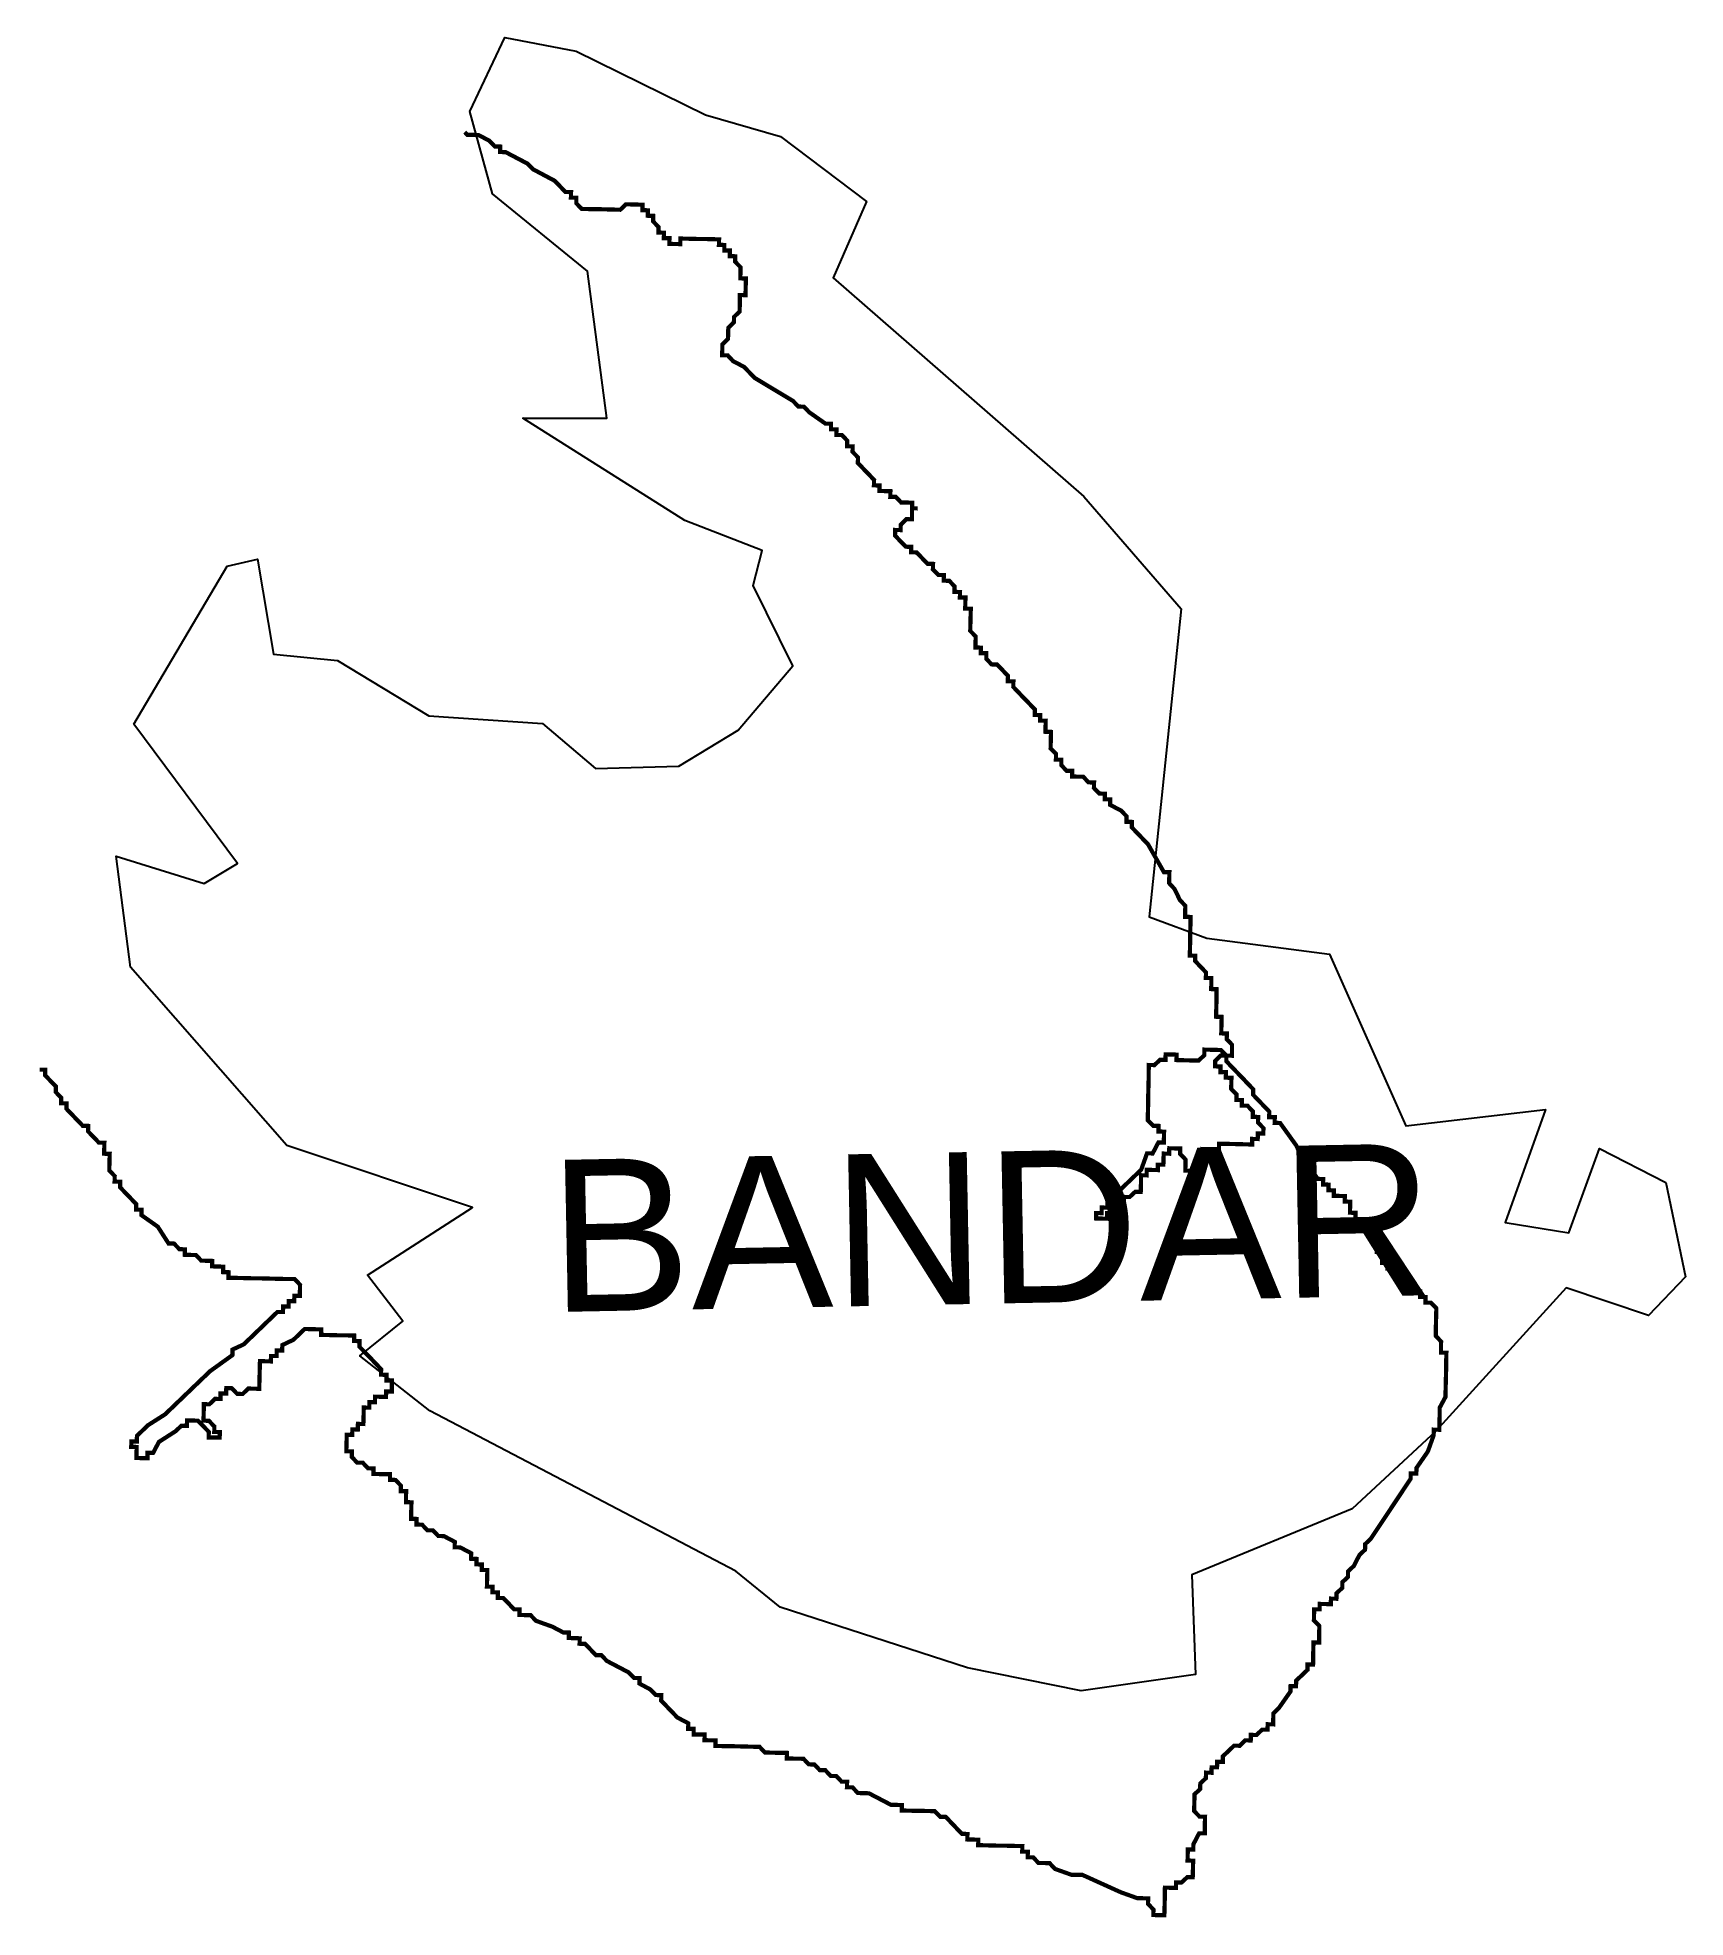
# Model space of a CAD drawing. Header units: metres. Extents: x 265424 to 266603, y 2158594 to 2159939.
import ezdxf

# ---------------------------------------------------------------- set-up
doc = ezdxf.new("R2010")
doc.units = ezdxf.units.M
for name, color, linetype in [('HIGH TIDE LINE', 6, 'Continuous'), ('village', 3, 'Continuous'), ('VILLAGE NAME', 250, 'Continuous')]:
    doc.layers.add(name, color=color, linetype=linetype)
doc.styles.get("Standard").update_dxf_attribs({"font": 'simplex.shx'})

msp = doc.modelspace()

# ---------------------------------------------------------------- linework, layer by layer
at = {"layer": 'HIGH TIDE LINE', "lineweight": 35, "const_width": 3}
msp.add_lwpolyline([(265425.4, 2159200.9), (265429.4, 2159200.9), (265429.3, 2159196.9), (265437, 2159188.9), (265436.9, 2159184.9), (265440.8, 2159180.9), (265440.7, 2159176.9), (265444.6, 2159176.9), (265444.6, 2159172.9), (265456.2, 2159160.8), (265460.1, 2159160.7), (265460, 2159156.8), (265463.9, 2159152.8), (265467.8, 2159148.7), (265471.7, 2159148.7), (265471.6, 2159144.7), (265471.5, 2159140.8), (265475.5, 2159140.7), (265475.4, 2159136.7), (265475.3, 2159132.8), (265475.2, 2159128.8), (265479.1, 2159124.8), (265479, 2159120.9), (265483, 2159120.8), (265482.9, 2159116.8), (265490.6, 2159108.8), (265494.5, 2159104.7), (265494.4, 2159100.8), (265498.3, 2159100.7), (265498.3, 2159096.8), (265509.9, 2159088.6), (265517.6, 2159076.6), (265521.5, 2159076.5), (265525.4, 2159072.5), (265529.3, 2159072.4), (265529.3, 2159068.5), (265533.2, 2159068.4), (265537.2, 2159068.3), (265541, 2159064.3), (265545, 2159064.2), (265548.9, 2159064.1), (265548.8, 2159060.2), (265552.8, 2159060.1), (265556.7, 2159060), (265556.6, 2159056.1), (265560.6, 2159056), (265560.5, 2159052), (265564.4, 2159052), (265568.4, 2159051.9), (265572.3, 2159051.8), (265576.3, 2159051.7), (265580.2, 2159051.6), (265584.2, 2159051.6), (265596, 2159051.3), (265600, 2159051.2), (265603.9, 2159051.2), (265607.9, 2159051.1), (265611.7, 2159047), (265611.6, 2159043.1), (265611.6, 2159039.1), (265607.6, 2159039.2), (265607.5, 2159035.3), (265603.6, 2159035.4), (265603.5, 2159031.4), (265599.6, 2159031.5), (265599.5, 2159027.6), (265595.5, 2159027.6), (265571.4, 2159004.4), (265563.4, 2159000.7), (265563.3, 2158996.7), (265547.3, 2158985.2), (265515.1, 2158954.3), (265503, 2158946.6), (265499, 2158942.8), (265495, 2158938.9), (265494.9, 2158934.9), (265491, 2158935), (265490.9, 2158931.1), (265494.8, 2158931), (265494.7, 2158927.1), (265494.7, 2158923.1), (265498.6, 2158923), (265502.6, 2158922.9), (265502.6, 2158926.9), (265506.6, 2158926.8), (265510.7, 2158934.6), (265522.7, 2158942.3), (265526.7, 2158946.1), (265530.7, 2158946.1), (265530.8, 2158950), (265534.7, 2158949.9), (265538.6, 2158949.8), (265542.5, 2158945.8), (265546.4, 2158941.8), (265546.3, 2158937.8), (265550.2, 2158937.8), (265554.2, 2158937.7), (265554.3, 2158941.6), (265550.3, 2158941.7), (265550.4, 2158945.6), (265546.5, 2158949.7), (265542.6, 2158949.8), (265542.7, 2158953.7), (265542.8, 2158957.6), (265542.8, 2158961.6), (265546.8, 2158961.5), (265550.8, 2158965.4), (265554.8, 2158965.3), (265554.8, 2158969.2), (265558.8, 2158969.2), (265558.9, 2158973.1), (265562.8, 2158973), (265566.7, 2158969), (265570.6, 2158968.9), (265574.7, 2158972.8), (265578.6, 2158972.7), (265582.5, 2158972.6), (265582.6, 2158976.6), (265582.7, 2158980.5), (265582.8, 2158984.5), (265582.9, 2158988.4), (265583, 2158992.4), (265586.9, 2158992.3), (265590.8, 2158992.2), (265590.9, 2158996.1), (265594.9, 2158996.1), (265595, 2159000), (265598.9, 2158999.9), (265599, 2159003.9), (265607, 2159007.7), (265615, 2159015.4), (265619, 2159015.3), (265622.9, 2159015.2), (265626.9, 2159015.1), (265626.8, 2159011.2), (265630.7, 2159011.1), (265634.7, 2159011), (265638.6, 2159010.9), (265642.6, 2159010.9), (265646.5, 2159010.8), (265650.5, 2159010.7), (265650.4, 2159006.8), (265654.3, 2159006.7), (265654.2, 2159002.7), (265658.1, 2158998.7), (265662, 2158994.7), (265669.7, 2158986.6), (265669.6, 2158982.7), (265673.6, 2158982.6), (265673.5, 2158978.6), (265677.4, 2158978.6), (265677.3, 2158974.6), (265677.3, 2158970.7), (265673.3, 2158970.7), (265673.2, 2158966.8), (265669.3, 2158966.9), (265665.3, 2158967), (265665.3, 2158963), (265661.3, 2158963.1), (265661.2, 2158959.1), (265657.3, 2158959.2), (265657.2, 2158955.3), (265657.1, 2158951.3), (265657, 2158947.4), (265653.1, 2158947.5), (265653, 2158943.5), (265649.1, 2158943.6), (265649, 2158939.7), (265645, 2158939.7), (265645, 2158935.8), (265644.9, 2158931.8), (265644.8, 2158927.9), (265648.7, 2158927.8), (265648.7, 2158923.9), (265652.5, 2158919.8), (265656.5, 2158919.8), (265660.3, 2158915.7), (265664.3, 2158915.6), (265664.2, 2158911.7), (265668.1, 2158911.6), (265672.1, 2158911.5), (265676, 2158911.5), (265676, 2158907.5), (265679.9, 2158907.4), (265683.8, 2158903.4), (265683.7, 2158899.4), (265687.6, 2158899.4), (265687.5, 2158895.4), (265687.5, 2158891.5), (265691.4, 2158891.4), (265691.3, 2158887.4), (265691.2, 2158883.5), (265691.2, 2158879.6), (265695.1, 2158879.5), (265695, 2158875.5), (265699, 2158875.4), (265702.8, 2158871.4), (265706.8, 2158871.3), (265710.6, 2158867.3), (265714.6, 2158867.2), (265722.4, 2158863.1), (265722.3, 2158859.2), (265726.3, 2158859.1), (265734.1, 2158855), (265734, 2158851), (265737.9, 2158850.9), (265737.9, 2158847), (265741.8, 2158846.9), (265741.7, 2158843), (265745.7, 2158842.9), (265745.6, 2158838.9), (265745.5, 2158835), (265745.4, 2158831), (265749.4, 2158831), (265749.3, 2158827), (265753.2, 2158826.9), (265753.2, 2158823), (265757.1, 2158822.9), (265761, 2158818.9), (265764.8, 2158814.8), (265768.8, 2158814.8), (265768.7, 2158810.8), (265772.6, 2158810.7), (265776.6, 2158810.7), (265780.5, 2158806.6), (265792.2, 2158802.4), (265800, 2158798.3), (265804, 2158798.2), (265803.9, 2158794.3), (265807.8, 2158794.2), (265811.8, 2158794.1), (265811.7, 2158790.2), (265815.6, 2158790.1), (265819.5, 2158786.1), (265823.4, 2158782), (265827.3, 2158782), (265831.2, 2158777.9), (265846.8, 2158769.7), (265850.7, 2158765.7), (265854.6, 2158765.6), (265854.5, 2158761.7), (265862.3, 2158757.5), (265866.2, 2158753.5), (265870.2, 2158753.4), (265870.1, 2158749.5), (265881.7, 2158737.4), (265889.5, 2158733.3), (265889.4, 2158729.3), (265893.3, 2158729.3), (265893.3, 2158725.3), (265897.2, 2158725.2), (265901.2, 2158725.2), (265901.1, 2158721.2), (265905, 2158721.1), (265909, 2158721), (265908.9, 2158717.1), (265912.8, 2158717), (265916.8, 2158716.9), (265920.7, 2158716.9), (265928.6, 2158716.7), (265936.5, 2158716.5), (265940.5, 2158716.4), (265944.3, 2158712.4), (265948.3, 2158712.3), (265952.2, 2158712.2), (265956.2, 2158712.2), (265960.1, 2158712.1), (265960, 2158708.1), (265971.9, 2158707.9), (265975.7, 2158703.9), (265979.7, 2158703.8), (265983.5, 2158699.8), (265987.5, 2158699.7), (265991.4, 2158695.6), (265995.3, 2158695.6), (265999.2, 2158691.5), (266003.1, 2158691.5), (266003, 2158687.5), (266007, 2158687.4), (266010.8, 2158683.4), (266014.8, 2158683.3), (266018.7, 2158683.2), (266034.4, 2158675), (266038.3, 2158674.9), (266042.2, 2158674.8), (266042.2, 2158670.9), (266046.1, 2158670.8), (266050.1, 2158670.7), (266054, 2158670.7), (266057.9, 2158670.6), (266061.9, 2158670.5), (266065.8, 2158670.4), (266069.7, 2158666.4), (266073.7, 2158666.3), (266077.5, 2158662.3), (266081.4, 2158658.2), (266085.2, 2158654.2), (266089.2, 2158654.1), (266089.1, 2158650.2), (266093.1, 2158650.1), (266097, 2158650), (266096.9, 2158646.1), (266100.9, 2158646), (266104.8, 2158645.9), (266108.8, 2158645.8), (266112.7, 2158645.7), (266116.7, 2158645.7), (266120.6, 2158645.6), (266124.5, 2158645.5), (266128.5, 2158645.4), (266128.4, 2158641.5), (266132.4, 2158641.4), (266132.3, 2158637.4), (266136.2, 2158637.4), (266140.1, 2158633.3), (266144, 2158633.3), (266148, 2158633.2), (266151.8, 2158629.1), (266163.6, 2158624.9), (266167.5, 2158624.9), (266171.5, 2158624.8), (266198.9, 2158612.4), (266210.6, 2158608.2), (266214.6, 2158608.1), (266218.5, 2158608), (266218.4, 2158604.1), (266222.3, 2158600), (266222.2, 2158596.1), (266226.2, 2158596), (266230.1, 2158595.9), (266230.2, 2158599.9), (266230.3, 2158603.8), (266230.4, 2158607.8), (266230.4, 2158611.7), (266230.5, 2158615.7), (266234.5, 2158615.6), (266238.4, 2158615.5), (266238.5, 2158619.4), (266242.4, 2158619.4), (266246.5, 2158623.2), (266250.4, 2158623.2), (266250.5, 2158627.1), (266250.6, 2158631), (266250.7, 2158635), (266246.7, 2158635.1), (266246.8, 2158639), (266246.9, 2158643), (266250.8, 2158642.9), (266250.9, 2158646.8), (266255, 2158654.6), (266259, 2158654.6), (266259, 2158658.5), (266259.1, 2158662.5), (266259.2, 2158666.4), (266255.3, 2158666.5), (266251.4, 2158670.5), (266251.5, 2158674.5), (266251.6, 2158678.4), (266251.6, 2158682.4), (266255.7, 2158686.2), (266255.8, 2158690.2), (266259.8, 2158694), (266259.9, 2158698), (266263.8, 2158697.9), (266263.9, 2158701.8), (266267.8, 2158701.8), (266267.9, 2158705.7), (266271.9, 2158705.6), (266271.9, 2158709.6), (266280, 2158717.3), (266284, 2158717.2), (266288, 2158721.1), (266291.9, 2158721), (266292, 2158725), (266296, 2158724.9), (266300, 2158728.7), (266303.9, 2158728.7), (266304, 2158732.6), (266308, 2158732.5), (266308, 2158736.5), (266308.1, 2158740.4), (266312.1, 2158744.3), (266320.3, 2158756), (266320.4, 2158759.9), (266324.3, 2158759.8), (266324.4, 2158763.8), (266328.4, 2158767.6), (266332.5, 2158771.5), (266332.5, 2158775.4), (266336.5, 2158775.4), (266336.6, 2158779.3), (266336.6, 2158783.3), (266336.7, 2158787.2), (266336.8, 2158791.2), (266340.8, 2158791.1), (266340.8, 2158795), (266340.9, 2158799), (266341, 2158802.9), (266337.1, 2158806.9), (266337.2, 2158810.9), (266337.3, 2158814.8), (266341.2, 2158814.8), (266341.3, 2158818.7), (266345.3, 2158818.6), (266349.2, 2158818.5), (266349.3, 2158822.5), (266353.2, 2158822.4), (266353.3, 2158826.3), (266357.4, 2158830.2), (266357.4, 2158834.2), (266361.5, 2158838), (266361.5, 2158842), (266365.6, 2158845.8), (266369.7, 2158853.7), (266373.7, 2158857.5), (266373.8, 2158861.5), (266377.8, 2158865.3), (266406.3, 2158908.2), (266406.4, 2158912.1), (266410.4, 2158912), (266410.5, 2158916), (266418.6, 2158927.7), (266422.8, 2158939.4), (266422.9, 2158943.4), (266426.8, 2158943.3), (266426.9, 2158947.2), (266427, 2158951.2), (266427.1, 2158955.1), (266427.1, 2158959.1), (266431.3, 2158966.9), (266431.3, 2158970.8), (266431.4, 2158974.8), (266431.5, 2158978.7), (266431.6, 2158982.7), (266431.7, 2158986.6), (266431.7, 2158990.6), (266431.8, 2158994.5), (266431.9, 2158998.5), (266428, 2158998.5), (266428, 2159002.5), (266428.1, 2159006.4), (266424.3, 2159010.5), (266424.3, 2159014.4), (266424.4, 2159018.4), (266424.5, 2159022.3), (266424.6, 2159026.3), (266424.7, 2159030.2), (266420.8, 2159034.2), (266416.9, 2159034.3), (266416.9, 2159038.3), (266413, 2159038.3), (266413.1, 2159042.3), (266409.1, 2159042.4), (266405.2, 2159042.5), (266405.3, 2159046.4), (266401.3, 2159046.5), (266397.5, 2159050.5), (266397.5, 2159054.5), (266393.6, 2159054.5), (266393.7, 2159058.5), (266389.7, 2159058.6), (266389.8, 2159062.5), (266385.9, 2159062.6), (266385.9, 2159066.5), (266386, 2159070.5), (266382.1, 2159070.6), (266382.2, 2159074.5), (266366.8, 2159094.6), (266366.9, 2159098.5), (266362.9, 2159098.6), (266363, 2159102.6), (266363.1, 2159106.5), (266359.1, 2159106.6), (266359.2, 2159110.5), (266355.3, 2159110.6), (266351.3, 2159110.7), (266351.4, 2159114.6), (266347.5, 2159114.7), (266347.5, 2159118.7), (266343.6, 2159118.8), (266343.7, 2159122.7), (266339.7, 2159122.8), (266332.1, 2159134.8), (266328.2, 2159138.8), (266324.4, 2159146.8), (266312.9, 2159162.8), (266309, 2159162.9), (266309.1, 2159166.9), (266305.1, 2159166.9), (266305.2, 2159170.9), (266293.6, 2159183), (266293.7, 2159186.9), (266289.8, 2159190.9), (266286, 2159195), (266282.1, 2159199), (266278.2, 2159203), (266274.4, 2159207.1), (266274.4, 2159211), (266270.5, 2159211.1), (266266.5, 2159207.2), (266266.4, 2159203.3), (266270.3, 2159203.2), (266270.2, 2159199.2), (266274.2, 2159199.2), (266274.1, 2159195.2), (266278.1, 2159195.1), (266278, 2159191.2), (266277.9, 2159187.2), (266281.8, 2159183.2), (266281.7, 2159179.3), (266285.6, 2159179.2), (266285.5, 2159175.2), (266289.5, 2159175.2), (266293.4, 2159171.1), (266293.3, 2159167.2), (266297.2, 2159167.1), (266297.1, 2159163.1), (266301, 2159159.1), (266300.9, 2159155.2), (266297, 2159155.3), (266296.9, 2159151.3), (266292.9, 2159151.4), (266292.9, 2159147.4), (266288.9, 2159147.5), (266285, 2159147.6), (266281, 2159147.7), (266277.1, 2159147.8), (266273.1, 2159147.9), (266269.2, 2159147.9), (266269.1, 2159144), (266265.2, 2159144.1), (266261.2, 2159144.1), (266257.3, 2159144.2), (266257.2, 2159140.3), (266257.1, 2159136.3), (266253.1, 2159132.5), (266253, 2159128.5), (266249, 2159128.6), (266245.1, 2159128.7), (266245.2, 2159132.6), (266245.3, 2159136.6), (266241.4, 2159140.6), (266241.5, 2159144.6), (266237.5, 2159144.6), (266233.6, 2159144.7), (266233.5, 2159140.8), (266229.6, 2159140.9), (266229.5, 2159136.9), (266229.4, 2159133), (266225.4, 2159133), (266225.4, 2159129.1), (266221.4, 2159129.2), (266217.5, 2159129.3), (266217.4, 2159125.3), (266213.4, 2159125.4), (266213.4, 2159121.4), (266213.3, 2159117.5), (266213.2, 2159113.6), (266209.3, 2159113.6), (266205.2, 2159109.8), (266201.3, 2159109.9), (266201.2, 2159105.9), (266197.3, 2159106), (266197.2, 2159102), (266193.2, 2159102.1), (266193.1, 2159098.2), (266189.2, 2159098.3), (266189.1, 2159094.3), (266185.2, 2159094.4), (266181.2, 2159094.5), (266181.3, 2159098.4), (266185.2, 2159098.3), (266185.3, 2159102.3), (266189.3, 2159102.2), (266189.4, 2159106.2), (266193.4, 2159110), (266197.4, 2159113.9), (266209.5, 2159125.5), (266213.5, 2159129.3), (266217.7, 2159141.1), (266221.7, 2159141), (266225.8, 2159148.8), (266229.7, 2159148.8), (266229.8, 2159152.7), (266229.9, 2159156.6), (266225.9, 2159156.7), (266226, 2159160.7), (266222.1, 2159160.8), (266218.2, 2159164.8), (266218.3, 2159168.7), (266218.4, 2159172.7), (266218.5, 2159176.6), (266218.5, 2159180.6), (266218.6, 2159184.5), (266218.7, 2159188.5), (266218.8, 2159192.4), (266218.9, 2159196.4), (266218.9, 2159200.3), (266219, 2159204.3), (266223, 2159204.2), (266227, 2159208), (266230.9, 2159208), (266231, 2159211.9), (266235, 2159211.8), (266238.9, 2159211.7), (266238.8, 2159207.8), (266242.8, 2159207.7), (266246.7, 2159207.6), (266250.7, 2159207.5), (266254.6, 2159207.5), (266258.7, 2159211.3), (266258.7, 2159215.3), (266262.7, 2159215.2), (266266.6, 2159215.1), (266270.6, 2159215), (266274.4, 2159211), (266278.4, 2159210.9), (266278.5, 2159214.9), (266278.5, 2159218.8), (266274.7, 2159222.8), (266274.8, 2159226.8), (266270.8, 2159226.9), (266270.9, 2159230.8), (266271, 2159234.8), (266271.1, 2159238.7), (266267.1, 2159238.8), (266267.2, 2159242.7), (266267.3, 2159246.7), (266267.4, 2159250.6), (266267.4, 2159254.6), (266267.5, 2159258.5), (266263.6, 2159258.6), (266263.7, 2159262.6), (266263.7, 2159266.5), (266259.8, 2159266.6), (266259.9, 2159270.5), (266256, 2159274.6), (266252.2, 2159278.6), (266252.2, 2159282.5), (266248.3, 2159282.6), (266248.4, 2159286.6), (266248.5, 2159290.5), (266248.5, 2159294.5), (266248.6, 2159298.4), (266248.7, 2159302.4), (266248.8, 2159306.3), (266248.9, 2159310.2), (266244.9, 2159310.3), (266245, 2159314.3), (266245.1, 2159318.2), (266241.2, 2159322.3), (266237.4, 2159330.2), (266233.6, 2159334.3), (266233.6, 2159338.2), (266233.7, 2159342.2), (266229.8, 2159342.2), (266218.4, 2159362.2), (266206.8, 2159374.3), (266206.8, 2159378.2), (266202.9, 2159378.3), (266203, 2159382.3), (266199.1, 2159386.3), (266191.3, 2159390.4), (266191.4, 2159394.4), (266187.4, 2159394.4), (266187.5, 2159398.4), (266183.6, 2159398.5), (266179.7, 2159402.5), (266179.8, 2159406.4), (266175.8, 2159406.5), (266172, 2159410.6), (266168, 2159410.6), (266164.1, 2159410.7), (266164.2, 2159414.7), (266160.2, 2159414.7), (266156.4, 2159418.8), (266156.4, 2159422.7), (266152.5, 2159422.8), (266152.6, 2159426.8), (266148.7, 2159430.8), (266148.8, 2159434.7), (266149, 2159442.6), (266145, 2159442.7), (266145.1, 2159446.7), (266145.2, 2159450.6), (266141.2, 2159450.7), (266141.3, 2159454.6), (266137.4, 2159454.7), (266137.4, 2159458.7), (266133.6, 2159462.7), (266129.7, 2159466.7), (266122, 2159474.8), (266122.1, 2159478.7), (266118.1, 2159478.8), (266118.2, 2159482.7), (266114.3, 2159486.8), (266110.5, 2159490.8), (266106.5, 2159490.9), (266102.7, 2159494.9), (266102.7, 2159498.9), (266098.8, 2159498.9), (266098.9, 2159502.9), (266094.9, 2159503), (266095, 2159506.9), (266095.1, 2159510.9), (266091.2, 2159514.9), (266091.3, 2159518.8), (266091.4, 2159522.8), (266091.5, 2159526.7), (266091.6, 2159530.7), (266087.6, 2159530.8), (266087.7, 2159534.7), (266087.8, 2159538.7), (266083.8, 2159538.7), (266083.9, 2159542.7), (266080, 2159542.8), (266080, 2159546.7), (266076.2, 2159550.7), (266072.2, 2159550.8), (266072.3, 2159554.8), (266068.4, 2159554.9), (266064.5, 2159558.9), (266064.6, 2159562.8), (266060.6, 2159562.9), (266056.8, 2159566.9), (266052.9, 2159571), (266049, 2159571.1), (266049, 2159575), (266045.1, 2159575.1), (266041.2, 2159579.1), (266037.4, 2159583.1), (266037.5, 2159587.1), (266041.4, 2159587), (266041.5, 2159590.9), (266045.5, 2159594.8), (266049.5, 2159594.7), (266049.5, 2159598.7), (266049.6, 2159602.6), (266053.6, 2159602.5), (266049.6, 2159602.6), (266049.7, 2159606.6), (266045.8, 2159606.7), (266041.8, 2159606.7), (266037.9, 2159610.8), (266034, 2159610.8), (266034.1, 2159614.8), (266030.1, 2159614.9), (266026.2, 2159615), (266026.3, 2159618.9), (266022.3, 2159619), (266022.4, 2159622.9), (266018.5, 2159627), (266010.8, 2159635), (266010.9, 2159639), (266007, 2159643), (266007.1, 2159646.9), (266003.2, 2159647), (266003.2, 2159651), (265999.4, 2159655), (265995.4, 2159655.1), (265995.5, 2159659), (265991.6, 2159659.1), (265991.6, 2159663.1), (265987.7, 2159663.1), (265976, 2159671.3), (265972.2, 2159675.3), (265968.2, 2159675.4), (265964.4, 2159679.4), (265937.1, 2159695.8), (265933.2, 2159699.8), (265929.3, 2159703.8), (265921.5, 2159707.9), (265917.7, 2159712), (265913.7, 2159712.1), (265913.8, 2159716), (265913.9, 2159719.9), (265917.9, 2159723.8), (265918.1, 2159731.7), (265922.1, 2159735.6), (265922.2, 2159739.5), (265926.2, 2159743.4), (265926.3, 2159747.3), (265926.4, 2159755.2), (265930.4, 2159755.1), (265930.5, 2159759.1), (265930.6, 2159763), (265930.6, 2159767), (265926.7, 2159767.1), (265926.8, 2159771), (265926.9, 2159775), (265923, 2159779), (265923.1, 2159782.9), (265919.1, 2159783), (265919.2, 2159787), (265915.3, 2159787), (265915.3, 2159791), (265911.4, 2159791.1), (265911.5, 2159795), (265907.5, 2159795.1), (265903.6, 2159795.2), (265899.6, 2159795.3), (265895.7, 2159795.3), (265887.8, 2159795.5), (265883.8, 2159795.6), (265883.8, 2159791.6), (265879.8, 2159791.7), (265875.9, 2159791.8), (265876, 2159795.8), (265872, 2159795.8), (265872.1, 2159799.8), (265868.1, 2159799.9), (265868.2, 2159803.8), (265864.4, 2159807.8), (265864.4, 2159811.8), (265860.5, 2159811.9), (265860.6, 2159815.8), (265856.6, 2159815.9), (265856.7, 2159819.8), (265852.8, 2159819.9), (265848.8, 2159820), (265844.9, 2159820.1), (265840.8, 2159816.2), (265836.9, 2159816.3), (265833, 2159816.4), (265829, 2159816.5), (265825.1, 2159816.6), (265821.1, 2159816.6), (265817.2, 2159816.7), (265813.2, 2159816.8), (265809.4, 2159820.8), (265809.4, 2159824.8), (265805.5, 2159824.9), (265805.6, 2159828.8), (265801.6, 2159828.9), (265793.9, 2159836.9), (265778.3, 2159845.2), (265774.4, 2159849.2), (265758.8, 2159857.4), (265754.8, 2159857.5), (265754.9, 2159861.4), (265751, 2159861.5), (265747.1, 2159865.6), (265739.3, 2159869.7), (265731.4, 2159869.8), (265729.5, 2159871.8)], dxfattribs=at)
at = {"layer": 'village', "color": 3}
msp.add_polyline3d([(266602.9, 2159052.7, 0), (266576.4, 2159025.1, 0), (266517.6, 2159044.9, 0), (266424.4, 2158942.4, 0), (266364.4, 2158886.8, 0), (266249.8, 2158839.4, 0), (266252.3, 2158768.2, 0), (266170.6, 2158756.4, 0), (266089.3, 2158772.9, 0), (265955.3, 2158816.3, 0), (265923.5, 2158842.2, 0), (265704.5, 2158956.8, 0), (265654.4, 2158996.1, 0), (265685.3, 2159021.1, 0), (265659.9, 2159054, 0), (265735.1, 2159102.4, 0), (265602.2, 2159146.8, 0), (265490.4, 2159274.2, 0), (265480.2, 2159353.6, 0), (265543.1, 2159334.2, 0), (265567, 2159348.5, 0), (265492.7, 2159448.2, 0), (265559.5, 2159561.3, 0), (265581.3, 2159566.1, 0), (265592.7, 2159498.3, 0), (265638.6, 2159493.6, 0), (265703.9, 2159454, 0), (265785.2, 2159448.6, 0), (265823, 2159416.5, 0), (265882.8, 2159418.1, 0), (265925.1, 2159443.9, 0), (265964.3, 2159489.9, 0), (265935.9, 2159547.3, 0), (265942.4, 2159572.4, 0), (265887, 2159593.8, 0), (265771.2, 2159667.1, 0), (265831.2, 2159667, 0), (265817.3, 2159772.3, 0), (265749.4, 2159827.5, 0), (265733.2, 2159886.4, 0), (265758.2, 2159939.4, 0), (265809.2, 2159929.6, 0), (265901.7, 2159884.2, 0), (265955.4, 2159868.7, 0), (266016.9, 2159822, 0), (265993.1, 2159767.4, 0), (266172.5, 2159611, 0), (266242.1, 2159530.6, 0), (266219.2, 2159310.3, 0), (266260.4, 2159295, 0), (266348.2, 2159283.6, 0), (266402.9, 2159160.7, 0), (266502.9, 2159172.4, 0), (266473.9, 2159091.6, 0), (266519.6, 2159084.1, 0), (266541.4, 2159144.5, 0), (266589, 2159120.2, 0)], close=True, dxfattribs=at)

# ---------------------------------------------------------------- texts
at = {"layer": 'VILLAGE NAME', "insert": (265788.8, 2159136.2), "char_height": 108.748, "attachment_point": 1, "rotation": 1.1028}
msp.add_mtext_dynamic_manual_height_columns('{\\fArial|b0|i0|c0|p34;BANDAR}', width=726.929, gutter_width=543.7, heights=[0], dxfattribs=at)

doc.saveas('drawing.dxf')
